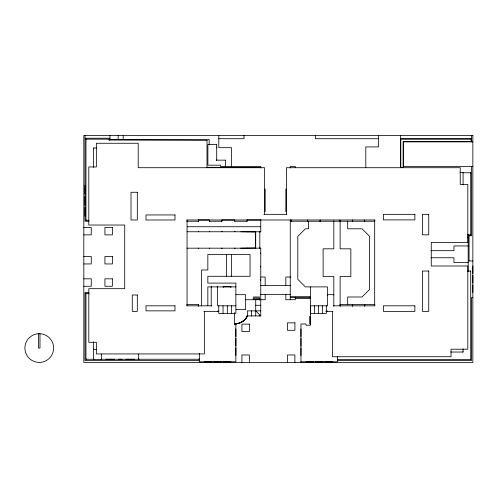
<?xml version="1.0" encoding="UTF-8"?>
<svg xmlns="http://www.w3.org/2000/svg" width="498" height="498" viewBox="0 0 498 498"><rect width="100%" height="100%" fill="white"/><g stroke="black" fill="none" stroke-linecap="round" stroke-linejoin="round"><path stroke-width="0.75" d="M234.608 312.632L234.608 323.974C241.281 323.912 249.423 318.415 247.419 310.864L260.759 310.864M85.015 138.22L109.971 138.22M218.79 138.724L243.989 138.724L243.989 135.574M378.461 138.724L315.452 138.724L315.452 135.574M400.386 138.724L471.587 138.724M85.961 139.471L86.279 139.16M109.386 139.471L109.074 139.16M88.986 220.241L85.961 220.241L85.961 139.16L109.386 139.16L109.074 140.355L109.074 140.038L207 140.355L207 167.645L206.689 167.645L206.689 167.334L259.502 167.334L259.502 167.645L259.184 167.334M207 140.673L206.689 140.355M472.851 141.874L403.536 141.874L403.536 167.708M216.705 144.837L216.387 144.52M216.705 147.234L216.387 147.234L216.705 147.862M216.387 147.545L216.705 147.545M96.388 147.987L93.524 147.987L93.524 167.347M93.524 148.304L93.836 147.987M216.232 160.151L225.526 160.151L225.526 166.954M216.705 160.462L216.387 160.151M225.526 160.462L225.214 160.151M403.536 166.45L472.851 166.45M459.866 172.42L463.084 172.42L463.084 184.851M470.703 173.067L470.392 172.75M85.015 185.349L85.015 194.17M85.015 196.417L85.015 205.232M85.015 207.392L85.015 216.207M263.834 214.339L286.935 214.339M85.961 219.923L86.279 220.241M186.762 219.985L374.95 219.985M198.223 219.992L209.036 219.992M222.158 219.992L234.508 219.992M246.865 219.992L260.759 219.992M290.247 220.9L290.564 220.9L290.247 221.218L374.95 221.249M198.621 220.931L198.31 221.249M209.372 220.931L209.683 221.249M221.971 220.931L221.66 221.249M234.595 220.931L234.913 221.249M247.201 220.931L246.884 221.249M291.511 220.931L291.822 221.249M307.577 220.931L307.889 221.249M320.177 220.931L319.859 221.249M340.047 220.931L340.358 221.249M352.646 220.931L352.329 221.249M364.573 220.931L364.891 221.249M88.849 221.249L85.015 221.249L85.015 135.574M186.762 221.249L198.621 221.249L198.621 219.985M187.31 226.727L260.759 226.727M83.813 227.424L91.258 227.424L91.258 234.863L83.813 234.863M260.759 231.452L260.442 231.763M187.049 231.763L260.759 231.763L260.759 219.543M255.717 232.018L240.976 231.763M255.406 232.08L255.717 232.08M259.813 232.08L259.502 231.763M467.871 234.564L468.182 234.564L468.182 271.36L467.871 271.36M470.703 234.564L470.392 234.875M467.871 234.875L470.703 234.875L470.703 172.75L462.767 172.738L462.767 172.42M468.767 235.759L471.587 235.759L471.587 166.45M467.871 237.067L468.182 237.067M467.871 237.384L468.182 237.384M468.182 245.95L453.946 245.95L453.946 250.675L431.031 250.675M255.406 247.861L255.717 247.861M259.813 247.861L259.502 248.178M255.406 247.923L240.665 248.178M186.987 248.178L260.759 248.178L260.759 315.906L247.101 315.906M260.759 248.49L260.442 248.178M260.759 253.189L260.442 253.189L260.759 253.501M83.813 256.495L91.258 256.495L91.258 263.94L83.813 263.94M431.031 257.752L453.946 257.752L453.946 262.483L468.182 262.483M468.743 260.964L472.851 260.964M472.851 266.007L472.851 273.564M260.759 266.53L260.442 266.53L260.759 266.841M467.871 271.043L470.703 271.043L470.703 359.637L337.507 359.637M470.703 271.36L470.392 271.043M472.851 275.413L472.851 282.976M260.915 277.031L265.173 277.031L265.173 285.348M290.801 277.031L285.84 277.031L285.84 285.348M83.813 278.824L91.258 278.824L91.258 286.263L83.813 286.263M260.759 279.864L260.442 279.864L260.759 280.181M472.851 284.906L472.851 292.469M260.759 285.223L260.442 285.535L290.564 285.535L290.247 285.223M235.871 286.885L207.834 286.885L207.834 305.816M211.22 287.197L211.532 286.885M88.849 292.469L85.015 292.469L85.015 360.515L199.325 360.515M89.173 293.478L85.961 293.478L85.961 359.257L93.836 359.257L93.836 359.575M85.961 293.789L86.279 293.478M235.871 294.673L245.639 294.679L245.639 309.607L236.083 309.607M260.759 294.673L260.442 294.355L290.564 294.355L290.247 294.673M327.503 294.673L333.822 294.673M327.503 294.99L327.821 294.673M333.803 294.99L333.492 294.673M290.247 296.876L310.41 296.876M253.196 297.007L259.502 297.007M290.247 297.194L310.41 297.194M472.851 297.505L471.587 297.505L471.587 360.515L337.507 360.515M295.289 298.14L295.6 298.451M310.41 298.14L310.098 298.451M295.289 298.451L310.41 298.451M260.759 299.398L260.442 299.715M245.639 299.715L265.173 299.715L265.173 294.424M186.762 304.552L198.621 304.552L198.621 306.127M374.95 304.552L340.047 304.552L340.047 306.127M198.621 304.869L198.31 304.552M340.047 304.869L340.358 304.552M352.646 304.869L352.329 304.552M364.573 304.869L364.891 304.552M255.717 305.293L260.759 305.293M186.762 305.816L211.557 305.816M235.871 305.816L217.52 305.816L217.52 286.885M310.41 305.816L327.503 305.816L327.503 286.885L305.367 286.885L297.81 279.322L297.81 236.369L305.367 228.806L308.617 228.806L308.617 221.249M374.95 305.816L333.492 305.816L333.492 306.127M310.41 306.812L310.41 314.369M203.875 311.368L218.784 311.368M325.848 311.368L332.857 311.368M310.41 313.373L326.352 313.373L326.352 305.816M247.101 315.589L247.419 315.589M251.621 315.589L251.938 315.906M310.41 316.392L309.905 316.392L309.905 323.955L310.41 323.955M234.191 323.974L235.871 323.974M235.871 328.904L235.871 336.573M300.96 329.01L300.96 336.573M235.871 338.316L235.871 345.986M300.96 338.503L300.96 346.066M235.871 347.809L235.871 355.479M300.96 347.915L300.96 355.479M93.524 349.042L93.836 349.353M93.524 349.353L96.388 349.353M463.084 351.725L462.767 352.036M450.653 352.036L463.084 352.036L463.084 348.824M85.961 358.94L86.279 359.257M138.681 358.94L138.992 359.257M199.325 358.94L199.013 359.257M199.325 359.257L101.082 359.257L101.082 359.575M337.507 359.319L337.818 359.637M470.703 359.319L470.392 359.637M300.96 361.778L337.507 361.778L337.507 356.5M255.717 310.864L260.759 315.906M471.587 135.574L471.587 141.874M469.066 235.759L469.066 260.964M400.386 135.574L400.386 167.708M378.461 135.574L378.461 146.916L365.8 146.916L365.8 167.708M374.683 219.985L374.683 305.816M364.891 305.816L364.891 306.127M364.573 219.985L364.573 221.249M364.573 304.552L364.573 306.127M352.646 219.985L352.646 221.249M352.646 304.552L352.646 306.127M352.329 305.816L352.329 306.127M347.685 221.249L347.685 228.806L362.052 228.806L369.616 236.369L369.616 289.431L362.052 296.995L347.685 296.995L347.685 304.552M340.358 305.816L340.358 306.127M340.122 221.249L340.122 248.819L350.835 248.819L350.835 276.539L340.122 276.539L340.122 304.552M340.047 219.985L340.047 221.249M333.803 306.127L333.822 276.539L323.109 276.539L323.109 248.819L333.822 248.819L333.822 220.931L333.504 221.249M332.465 311.368L332.465 356.736L451.032 356.736L451.032 349.204L467.809 349.204L467.809 266.007L431.262 266.007L431.262 242.389L467.809 242.389L467.809 184.472L460.245 184.472L460.245 167.708L286.468 167.708L286.468 214.339M332.465 361.778L324.901 361.778M323.053 361.778L315.489 361.778M322.368 305.816L322.368 313.373M320.177 219.985L320.177 221.249M318.384 305.816L318.384 313.373M314.394 305.816L314.394 313.373M313.559 361.778L306.002 361.778M310.41 286.885L310.41 325.231L306.002 325.231L306.002 323.974L300.96 323.974L300.96 362.426M310.098 296.876L310.098 297.194M310.161 316.392L310.161 323.955M307.577 219.985L307.577 221.249M295.289 167.708L295.289 166.45L290.247 166.45L290.247 167.994M295.289 297.194L295.289 299.715L285.84 299.715L285.84 294.424M294.909 362.426L294.909 354.981L287.471 354.981L287.471 362.426M291.511 219.985L291.511 221.249M290.564 296.876L290.564 297.194M290.247 219.674L290.247 299.715M285.84 188.916L285.84 211.6M265.173 188.916L265.173 211.6M264.538 214.339L264.538 167.708L138.207 167.708L138.207 143.262L96.357 143.262L96.357 166.954L88.8 166.954L88.8 225.028L124.712 225.028L124.712 288.684L88.8 288.684L88.8 342.307L96.357 342.307L96.357 353.929L204.367 353.929L204.367 311.368M260.759 168.007L260.759 166.45L220.483 166.45L220.483 165.187L207.884 165.187L207.884 144.52L216.705 144.52L216.705 160.624M259.813 231.763L259.813 248.178M259.502 299.715L259.502 300.026L259.184 299.715M259.502 315.906L259.502 315.589L259.184 315.906M255.717 231.763L255.717 248.178M255.717 299.715L255.717 315.906M255.406 248.178L255.356 232.018M251.571 310.864L251.621 315.906M249.361 362.426L249.361 354.981L241.922 354.981L241.922 362.426M247.201 219.985L247.201 221.249L234.595 221.249L234.595 219.985M247.201 231.763L247.201 231.452L246.884 231.763M247.201 248.178L247.201 248.49L246.884 248.178M235.554 323.974L235.871 323.656L235.871 361.778L199.325 361.778L199.325 353.543M234.913 231.763L234.913 231.452L234.595 231.763M234.913 248.178L234.913 248.49L234.595 248.178M234.77 323.401L234.77 323.974M231.595 305.816L231.595 313.373M231.452 166.942L231.452 147.676L218.79 147.676L218.79 135.574M231.458 254.478L231.458 276.284M231.01 287.122L231.01 286.724L223.079 286.724L223.079 287.122M230.829 361.778L223.16 361.778M230.618 286.724L230.618 287.122M227.318 305.816L227.318 313.373M226.422 254.478L226.422 276.284M223.478 286.724L223.478 287.122M223.042 305.816L223.042 313.373M221.971 219.985L221.971 221.249L209.372 221.249L209.372 219.985M221.971 231.763L221.971 231.452L221.66 231.763M221.971 248.178L221.971 248.49L221.66 248.178M221.417 361.778L213.748 361.778M219.606 167.334L219.606 167.645L219.288 167.334M218.765 305.816L218.765 313.373L235.871 313.373L235.871 283.101L207.834 283.101L207.834 276.284L250.046 276.284L250.046 254.478L207.834 254.478L207.834 269.978L201.528 269.978L201.528 305.816M217.203 286.885L217.203 287.197M211.93 361.778L204.261 361.778M211.22 286.885L211.22 306.127M209.683 231.763L209.683 231.452L209.372 231.763M209.683 248.178L209.683 248.49L209.372 248.178M209.148 144.52L209.148 139.484L109.971 139.484L109.971 135.574M198.621 231.763L198.621 231.452L198.31 231.763M198.621 248.178L198.621 248.49L198.31 248.178M198.31 305.816L198.31 306.127M187.055 219.985L187.055 305.816M138.681 354.072L138.681 359.257M134.504 359.257L125.807 359.257M123.199 135.574L123.199 139.484M122.103 359.257L118.319 359.257M118.157 135.574L118.157 139.484M114.602 359.257L105.906 359.257M101.399 353.947L101.399 359.575L93.524 359.575L93.524 341.802M39.983 333.735L39.983 348.058L38.551 348.058L38.551 333.735M247.052 316.79A14.367 14.367 0 0 1 234.608 323.974M327.292 311.001A0.629 0.629 0 0 1 326.526 311.051M218.51 311.032A0.629 0.629 0 0 1 217.744 310.995M247.419 315.906C245.29 320.314 240.752 323.42 235.871 323.806A14.212 14.212 0 0 0 247.419 315.906M39.267 333.691L37.394 333.816A14.367 14.367 0 0 0 27.147 355.777A14.367 14.367 0 0 0 51.387 355.777A14.367 14.367 0 0 0 41.141 333.816L39.267 333.691M472.851 135.574L83.813 135.574L83.813 362.426L472.851 362.426L472.851 135.574M471.176 139.141L400.803 139.141L400.803 167.297L403.125 167.297L403.125 141.463L471.176 141.463L471.176 139.141M137.311 192.265L131.011 192.265L131.011 219.985L137.311 219.985L137.311 192.265M414.878 214.339L383.373 214.339L383.373 219.892L414.878 219.892L414.878 214.339M428.741 214.339L422.441 214.339L422.441 234.832L428.741 234.832L428.741 214.339M174.985 214.949L146.001 214.949L146.001 219.985L174.985 219.985L174.985 214.949M112.367 227.424L104.922 227.424L104.922 234.863L112.367 234.863L112.367 227.424M112.367 256.495L104.922 256.495L104.922 263.94L112.367 263.94L112.367 256.495M428.741 271.043L422.441 271.043L422.441 311.368L428.741 311.368L428.741 271.043M112.367 278.824L104.922 278.824L104.922 286.263L112.367 286.263L112.367 278.824M137.311 294.99L132.275 294.99L132.275 311.368L137.311 311.368L137.311 294.99M259.502 298.053L253.196 298.053L253.196 299.105L259.502 299.105L259.502 298.053M174.985 305.816L146.001 305.816L146.001 310.858L174.985 310.858L174.985 305.816M414.878 305.816L383.373 305.816L383.373 311.368L414.878 311.368L414.878 305.816M294.909 322.847L287.471 322.847L287.471 330.292L294.909 330.292L294.909 322.847M249.361 324.111L241.922 324.111L241.922 331.55L249.361 331.55L249.361 324.111"/></g></svg>
